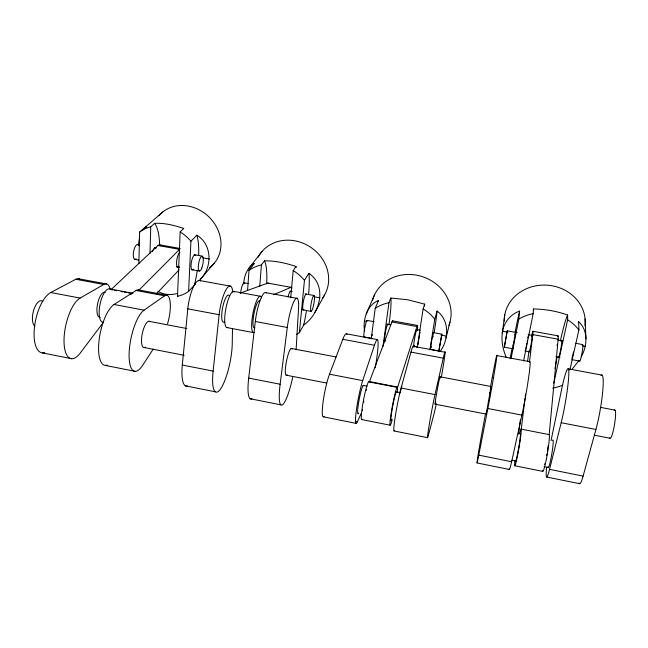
<?xml version="1.0" encoding="UTF-8"?>
<svg xmlns="http://www.w3.org/2000/svg" width="648" height="648" viewBox="0 0 648 648"><rect width="100%" height="100%" fill="white"/><g stroke="black" fill="none" stroke-linecap="round" stroke-linejoin="round"><path stroke-width="0.97" d="M569.859 370.089L578.907 329.905L578.664 321.692C588.352 330.286 587.461 346.121 581.191 356.732M232.486 329.103L232.259 343.432A31.582 7.671 -78.4 0 1 220.66 388.816A31.582 7.671 -78.4 0 1 213.127 371.085L219.137 314.709A23.02 5.767 -79.2 0 1 226.322 289.243A23.02 5.767 -79.2 0 1 232.851 292.24M138.875 263.639L139.603 232.122L162.972 211.807M149.996 253.319L150.741 226.784L154.653 223.341C164.584 222.839 174.45 225.35 183.805 228.452L180.152 231.96L177.512 296.339A38.613 33.145 42 0 0 188.617 291.406L195.55 283.84M198.734 280.884C212.609 269.058 212.86 244.936 196.879 235.175L190.917 241.21L188.617 291.406M138.47 245.398L139.587 237.354M490.836 387.472L491.135 386.427L486.146 414.25L486.267 412.979M296.104 349.888L298.526 308.683A23.255 4.269 -79.4 0 0 294.589 300.291A23.255 4.269 -79.4 0 0 287.291 327.491L280.13 384.24A31.898 5.678 -78.8 0 0 282.285 404.943A31.898 5.678 -78.8 0 0 292.661 377.355M433.504 333.453L433.496 332.651L431.463 341.626L430.547 349.215M523.576 360.968L533.174 313.656L533.506 308.95C545.073 309.169 556.713 311.097 567.616 315.025L567.64 319.82L553.773 383.138M247.577 290.215L249.018 270.37L254.316 263.525C247.236 267.421 244.029 276.137 243.632 283.929M259.751 286.27L261.411 264.894L264.457 260.852C275.173 260.682 285.833 263.072 295.942 266.466A49.799 9.607 -79.4 0 1 296.29 267.413M306.342 311.421A49.888 9.023 -79.4 0 1 303.75 324.932C320.031 313.907 327.451 285.817 308.902 273.31A49.888 9.023 -79.4 0 1 308.602 294.168M290.685 297.918L293.204 270.572L295.942 266.466M557.645 336.547A12.547 0.956 -79.9 0 1 558.163 339.204L549.188 434.614L521.259 429.146L525.01 398.447M187.661 385.949A31.436 8.578 -78.3 0 1 182.315 365.035L187.815 308.837A22.915 6.448 -79.1 0 1 200.524 280.965M296.476 334.384A40.622 35.802 33 0 0 299.36 332.699L304.463 280.341L308.869 273.278M511.102 358.312L518.813 319.091L519.615 311.129A51.508 1.831 -79.9 0 0 515.16 331.914M378.57 301.482A52.172 5.565 -79.5 0 0 378.57 300.397C366.865 305.192 362.888 319.464 364.468 331.079M512.706 347.514L512.641 348.713L515.565 332.359L515.395 332.829M504.8 314.669L502.289 333.194C501.244 341.439 503.018 349.823 506.274 357.396M251.999 398.771A31.752 6.618 -78.6 0 1 248.694 378.068L255.312 321.497A23.142 4.982 -79.3 0 1 266.385 293.009M525.228 396.698L525.544 394.089M529.44 362.183L532.818 334.595L558.163 339.204M518.57 434.209L520.352 419.904M527.61 361.471L528.736 352.423A12.498 0.64 -79.8 0 1 528.833 351.629M527.95 336.693L527.788 337.892M371.215 338.936L375.224 308.262L378.57 300.397M382.984 346.526L388.97 302.697L390.833 298.048L407.487 299.732L424.643 304.139A52.537 3.127 -79.6 0 1 424.618 306.083M502.289 333.194C503.229 323.295 510.081 314.231 519.599 311.137M486.348 412.403L486.567 410.945M433.083 336.717L433.18 336.077M439.992 351.759C448.797 339.933 449.825 320.857 437.36 311.202M512.908 346.032L513.111 344.712M417.223 347.628L423.136 308.885L424.643 304.139M429.899 349.904L434.784 319.116L437.1 310.983A52.642 2.454 -79.6 0 1 434.225 332.197M527.448 340.127L527.172 341.788M513.491 342.387L513.637 341.569M526.873 343.456L526.435 345.757M485.32 414.72L482.217 431.414A23.223 0.454 -79.9 0 0 477.398 459.554A23.223 0.454 -79.9 0 0 478.767 455.139L487.879 408.515A33.17 0.672 -79.9 0 0 496.417 359.6A33.17 0.672 -79.9 0 0 492.253 377.436L490.504 386.832M489.596 393.611L489.799 392.55M514.212 338.377L514.35 337.665M490.188 390.55L490.544 388.808M526.298 346.437L525.901 348.332M551.043 440.648L561.387 390.517A33.518 3.07 -80.2 0 1 568.847 373.118A33.518 3.07 -80.2 0 1 561.184 422.723L549.561 469.363L583.103 476.11L595.933 429.462A33.688 4.22 -80.3 0 0 602.689 391.748A33.688 4.22 -80.3 0 0 601.012 375.508M514.86 335.113L515.209 333.55M509.19 468.86A23.336 1.199 -80.1 0 0 511.628 461.74L521.891 415.109A33.331 1.774 -80 0 0 528.485 378.562A33.331 1.774 -80 0 0 529.619 361.94M436.315 403.72A32.335 0.988 -79.6 0 1 434.079 413.659L428.223 435.861A24.47 0.786 -79.6 0 1 429.089 425.704A24.47 0.786 -79.6 0 1 435.002 394.591L443.248 358.166L410.962 352.107L401.08 388.031A24.349 1.596 -79.4 0 0 395.159 417.166A24.349 1.596 -79.4 0 0 394.511 430.418M431.236 346.607L430.985 347.684M445.986 338.045L449.963 322.145M525.641 349.426L525.18 350.965M399.832 393.271L401.882 386.694M362.119 419.353A19.383 1.904 -79.2 0 1 363.577 399.808A19.383 1.904 -79.2 0 1 369.328 381.996L391.919 321.975L416.972 326.576L397.564 387.455L383.422 384.718M517.185 332.651L507.271 330.845L507.036 331.646L504.33 347.158L513.281 348.835M356.044 421.451L357.404 421.726A24.211 2.495 -79.2 0 1 356.23 411.278A24.211 2.495 -79.2 0 1 362.718 380.619L374.439 345.246L342.808 339.309L329.516 374.196A24.089 3.272 -79 0 0 322.971 402.886A24.089 3.272 -79 0 0 324.113 416.348M366.225 313.867L374.504 294.937M357.404 421.726L361.171 413.489M441.847 334.206L438.834 350.916L441.879 334.19L433.034 332.562M314.798 312.482L324.486 295.14M504.346 347.19L507.287 330.861M299.36 332.699L303.75 324.932M579.061 360.393L571.836 369.587M153.171 349.142L142.625 365.334A31.752 10.319 -78 0 1 129.122 353.711A31.752 10.319 -78 0 1 144.067 310.157L164.576 295.804A21.497 6.666 -78.6 0 1 170.173 302.195A21.497 6.666 -78.6 0 1 167.54 323.798M142.56 230.315L146.14 226.419M103.486 322.21L80.279 353.014A31.452 12.207 -77.6 0 1 64.014 340.937A31.452 12.207 -77.6 0 1 80.125 298.072L103.777 284.48A21.295 7.889 -78.4 0 1 110.241 289.324M248.459 268.839L262.051 251.432M200.37 279.126L214.237 263.274M177.512 296.339L177.965 295.836M156.403 293.811L178.735 270.248A11.364 3.467 -79.8 0 0 179.083 269.835M138.656 290.442L179.585 249.359A11.364 3.467 -79.8 0 1 179.942 249.051M160.777 245.811A11.332 3.702 -79.8 0 0 157.95 245.495L110.986 289.672L112.825 290.021M194.522 284.691L194.538 284.675A46.899 14.021 -79.5 0 0 197.292 270.24M107.293 365.099A31.614 11.21 -77.8 0 1 99.031 340.67A31.614 11.21 -77.8 0 1 114.064 304.487L136.056 290.49A21.4 7.241 -78.5 0 1 139.847 290.66M44.704 352.666A31.306 13.065 -77.4 0 1 34.385 328.058A31.306 13.065 -77.4 0 1 50.714 292.515L75.792 279.272A21.206 8.448 -78.2 0 1 80.19 279.555M273.74 294.638L291.017 287.323A12.061 2.309 -79.6 0 1 291.964 288.158M240.141 293.155L267.746 283.103L291.017 287.323M177.706 293.406C171.185 295.237 163.774 295.002 157.926 291.292M159.457 244.798L180.031 248.468M157.95 245.495L179.585 249.359M137.417 244.523L139.409 244.879M154.329 247.552L156.314 247.909M194.117 254.68L202.071 256.098M202.613 257.791L209.328 258.998M532.94 331.29L558.066 335.85M134.744 259.33L138.721 260.05M176.499 266.903L179.48 267.446M191.411 269.609L199.365 271.05M244.369 282.836L248.354 283.565M290.166 291.171L292.151 291.535M305.095 293.884L314.053 295.52A8.068 1.353 -79.6 0 1 312.887 307.889A8.068 1.353 -79.6 0 1 310.692 306.909A8.068 1.353 -79.6 0 1 314.053 295.52M528.096 334.635L533.061 335.543M557.855 340.054L562.812 340.953M575.707 343.302L582.649 344.566M314.231 296.792L320.023 297.845M502.597 331.266L507.951 332.246M582.787 345.878L585.136 346.307M199.997 280.592L230.631 286.197M265.988 292.661L297.246 298.372M233.904 291.406L260.456 296.274M392.534 320.841L417.466 325.426M367.157 320.428L374.042 321.692M386.824 324.049L390.752 324.778M416.316 329.484L420.252 330.213M364.541 321.011L366.809 321.432M440.94 335.097L446.367 336.101M302.219 309.736L311.056 311.364M525.188 351.03L530.145 351.945M555.944 356.708L559.913 357.437M571.82 359.632L579.758 361.098M496.83 355.566L529.951 361.722M568.191 368.834L602.008 375.119M78.797 278.818L106.596 283.986M138.664 289.956L166.99 295.221M75.792 279.272L103.777 284.48M136.056 290.49L164.576 295.804M109.941 288.959L133.018 293.269M114.664 290.361L116.502 290.701M121.103 291.568L122.942 291.908M124.44 292.191L126.644 292.596M128.49 292.945L130.337 293.285M364.079 336.952L371.952 338.418M383.754 340.629L385.722 340.994M413.262 346.137L417.19 346.874M429.98 349.264L438.834 350.916M346.421 333.809L377.46 339.609M413.286 346.299L444.957 352.22M187.815 308.837L219.137 314.709M255.312 321.497L287.291 327.491M50.714 292.515L80.125 298.072M114.064 304.487L144.067 310.157M492.253 377.436L493.582 377.687M226.849 327.572L253.425 332.602M148.748 321.278L186.77 328.52M291.195 348.421L336.166 356.991M440.033 376.788L491.144 386.524M600.558 407.373L615.074 410.144M369.052 381.51L397.394 386.986M329.516 374.196L362.718 380.619M401.08 388.031L435.002 394.591M369.328 381.996L382.482 384.539M487.879 408.515L521.891 415.109M561.184 422.723L595.933 429.462M363.196 385.43L367.076 386.184M395.248 391.651L400.108 392.591M144.431 347.563L184.186 355.307M286.602 375.257L326.6 383.041M435.14 404.182L486.146 414.113M594.362 435.189L609.809 438.202M182.315 365.035L213.127 371.085M248.694 378.068L280.13 384.24M42.485 352.925L71.677 358.725M105.373 365.415L135.14 371.336M361.689 419.548L390.137 425.218M185.296 385.811L215.411 391.813M250.16 398.739L280.876 404.862M323.441 416.834L356.238 423.395M394.122 430.969L427.623 437.667M511.831 460.202L516.723 461.182M544.118 466.682L548.038 467.467M478.767 455.139L511.628 461.74M514.715 465.726L542.643 471.355M477.017 462.939L509.304 469.468M546.588 477.009L579.539 483.667M365.48 337.341L365.602 337.859M585.079 318.873L585.986 338.945M136.056 258.868A7.525 2.624 -79.8 0 1 133.569 251.724A7.525 2.624 -79.8 0 1 138.364 245.195M583.103 476.11A23.579 2.851 -80.7 0 1 579.134 482.995M549.561 469.363A23.466 2.074 -80.4 0 1 546.572 467.872M342.808 339.309A31.865 4.115 -79.2 0 1 346.964 334.465M374.439 345.246A32.011 3.143 -79.4 0 1 375.257 367.789M443.248 358.166A32.335 0.988 -79.6 0 1 441.385 376.998M410.962 352.107A32.181 2.001 -79.5 0 1 413.505 346.899M34.96 326.211A13.211 5.67 -77.5 0 1 33.826 309.704A13.211 5.67 -77.5 0 1 42.898 301.579M614.166 410.492A14.402 2.066 -80.5 0 1 614.555 424.246A14.402 2.066 -80.5 0 1 609.663 437.894M287.177 374.722A13.729 2.462 -78.9 0 1 286.384 361.706A13.729 2.462 -78.9 0 1 292.078 349.086M435.748 401.873A14.037 0.437 -79.6 0 1 435.521 400.002A14.037 0.437 -79.6 0 1 438.769 382.077A14.037 0.437 -79.6 0 1 440 378.408M552.533 440.365A14.078 1.239 -80.4 0 1 551.634 454.977A14.078 1.239 -80.4 0 1 547.933 466.682M358.652 413.043A14.523 1.499 -79.2 0 1 359.097 399.97A14.523 1.499 -79.2 0 1 363.714 385.916M224.475 321.813A13.811 3.459 -79.2 0 1 222.604 307.776A13.811 3.459 -79.2 0 1 229.514 296.031M145.355 347.117A13.43 4.317 -78.2 0 1 142.098 334.603A13.43 4.317 -78.2 0 1 150.004 321.667M100.246 317.334A12.774 4.73 -78.4 0 1 97.54 304.017A12.774 4.73 -78.4 0 1 105.235 292.442M417.968 344.833A8.473 0.486 -79.7 0 1 419.629 335.097M420.098 332.983A8.473 0.486 -79.7 0 1 420.236 332.416M384.961 340.508A8.432 0.769 -79.6 0 1 385.568 331.744A8.432 0.769 -79.6 0 1 387.909 325.053M372.171 335.704A8.416 0.875 -79.6 0 1 372.308 334.433M372.487 300.575A40.225 36.28 18.9 0 1 422.35 276.623A40.225 36.28 18.9 0 1 448.91 325.369M375.224 308.262A42.857 38.086 19.5 0 1 388.97 302.697M423.136 308.885A42.857 38.086 19.5 0 1 434.784 319.116M390.833 298.048A52.269 4.909 -79.5 0 1 388.978 324.769M179.107 266.514A7.582 2.309 -79.8 0 1 176.531 262.221A7.582 2.309 -79.8 0 1 179.917 252.501M130.92 294.411A17.107 5.856 -78.5 0 1 131.763 293.771M103.558 322.275A17.042 6.245 -78.4 0 1 100.076 304.123A17.042 6.245 -78.4 0 1 110.476 289.243M193.493 269.123A7.598 2.203 -79.8 0 1 191.306 262.643A7.598 2.203 -79.8 0 1 195.615 255.612M152.442 251.586A7.549 2.495 -79.8 0 1 155.747 248.063M158.841 215.833A36.474 31.776 42.7 0 1 209.709 217.671A36.474 31.776 42.7 0 1 209.482 267.737M146.327 226.282A46.526 16.313 -79.5 0 1 146.707 227.375M139.603 232.122A38.613 33.145 42 0 1 150.741 226.784M180.152 231.96A38.613 33.145 42 0 1 190.917 241.21M154.653 223.341A46.607 15.827 -79.5 0 1 159.562 244.053M196.879 235.175A46.899 14.021 -79.5 0 1 198.661 255.571M414.031 345.676A8.464 0.527 -79.7 0 1 414.866 337.13A8.464 0.527 -79.7 0 1 416.826 330.796M416.972 326.576A12.701 0.786 -79.7 0 1 417.223 330.593M414.542 345.335A12.701 0.786 -79.7 0 1 414.104 347.15M391.919 321.975A12.652 1.102 -79.6 0 1 392.801 321.214M392.234 419.596A19.464 1.369 -79.4 0 1 390.25 419.75A19.464 1.369 -79.4 0 1 395.272 392.769A19.464 1.369 -79.4 0 1 397.313 392.315M391.619 419.58A14.596 1.021 -79.4 0 1 392.656 406.563A14.596 1.021 -79.4 0 1 396.649 392.307M362.451 410.759A14.531 1.434 -79.2 0 1 362.548 409.747M363.593 402.44A14.531 1.434 -79.2 0 1 363.852 400.999M366.298 390.363A14.531 1.434 -79.2 0 1 366.574 389.44M364.532 336.434A8.408 0.94 -79.6 0 1 364.654 328.698A8.408 0.94 -79.6 0 1 367.351 320.93M557.094 344.744A8.367 0.64 -79.9 0 1 556.988 345.514M531.684 336.976A8.335 0.429 -79.8 0 1 532.081 337.989A8.335 0.429 -79.8 0 1 530.145 348.883A8.335 0.429 -79.8 0 1 529.303 350.43M531.611 336.012A12.498 0.64 -79.8 0 1 532.818 334.595M519.664 433.561A18.679 1.045 -80.2 0 1 520.903 434.994A18.679 1.045 -80.2 0 1 516.407 460.736A18.679 1.045 -80.2 0 1 514.982 460.388M548.848 434.549A18.76 1.571 -80.4 0 1 547.147 454.937A18.76 1.571 -80.4 0 1 542.449 470.578M548.095 445.962A14.07 1.175 -80.4 0 1 547.366 451.194M546.888 454.094A14.07 1.175 -80.4 0 1 546.629 455.528M544.855 463.612A14.07 1.175 -80.4 0 1 544.644 464.373M520.093 433.99A14.005 0.786 -80.2 0 1 518.7 447.776A14.005 0.786 -80.2 0 1 515.46 460.582M582.171 345.327A8.392 0.851 -79.9 0 1 582.115 352.617A8.392 0.851 -79.9 0 1 579.539 360.507M561.257 341.172A8.367 0.672 -79.9 0 1 560.755 349.142A8.367 0.672 -79.9 0 1 558.487 356.619M573.423 351.986A8.383 0.786 -79.9 0 1 571.884 358.433M504.233 321.197A40.508 36.134 3.9 0 1 546.653 285.161A40.508 36.134 3.9 0 1 584.974 325.75M510.154 358.773A51.508 1.831 -79.9 0 1 511.823 349.515M562.658 385.22A43.133 37.981 5.2 0 1 552.679 388.112M518.813 319.091A43.133 37.981 5.2 0 1 533.174 313.656M567.64 319.82A43.133 37.981 5.2 0 1 578.907 329.905M533.215 309.817A51.605 2.495 -79.9 0 1 533.506 308.95M555.036 368.461A51.864 4.309 -79.9 0 1 557.11 356.862M560.326 341.042A51.864 4.309 -79.9 0 1 567.616 315.025M578.3 322.736A51.962 4.998 -80 0 1 578.664 321.692M288.028 296.986A8.043 1.539 -79.6 0 1 291.033 291.811M267.746 283.103A12.02 2.576 -79.5 0 1 268.645 283.557M254.899 327.953A13.875 3.046 -79.3 0 1 253.886 314.126A13.875 3.046 -79.3 0 1 259.889 300.988M254.397 332.335A18.5 4.058 -79.3 0 1 253.222 312.109A18.5 4.058 -79.3 0 1 261.606 297.902M227.918 327.329A18.428 4.536 -79.2 0 1 225.852 308.74A18.428 4.536 -79.2 0 1 234.625 291.924M303.855 309.509A8.059 1.417 -79.6 0 1 303.321 301.806A8.059 1.417 -79.6 0 1 306.569 294.638M258.147 257.143A38.248 34.214 33.3 0 1 309.785 246.669A38.248 34.214 33.3 0 1 322.607 297.999M249.018 270.37A40.622 35.802 33 0 1 261.411 264.894M293.204 270.572A40.622 35.802 33 0 1 304.463 280.341M264.457 260.852A49.556 11.146 -79.3 0 1 266.652 283.889M240.586 293.099A7.987 1.895 -79.5 0 1 242.538 284.901A7.987 1.895 -79.5 0 1 244.847 283.403M201.836 268.037A7.606 2.155 -79.8 0 0 202.281 256.146A7.606 2.155 -79.8 0 0 198.312 266.603A7.606 2.155 -79.8 0 0 201.836 268.037"/></g></svg>
